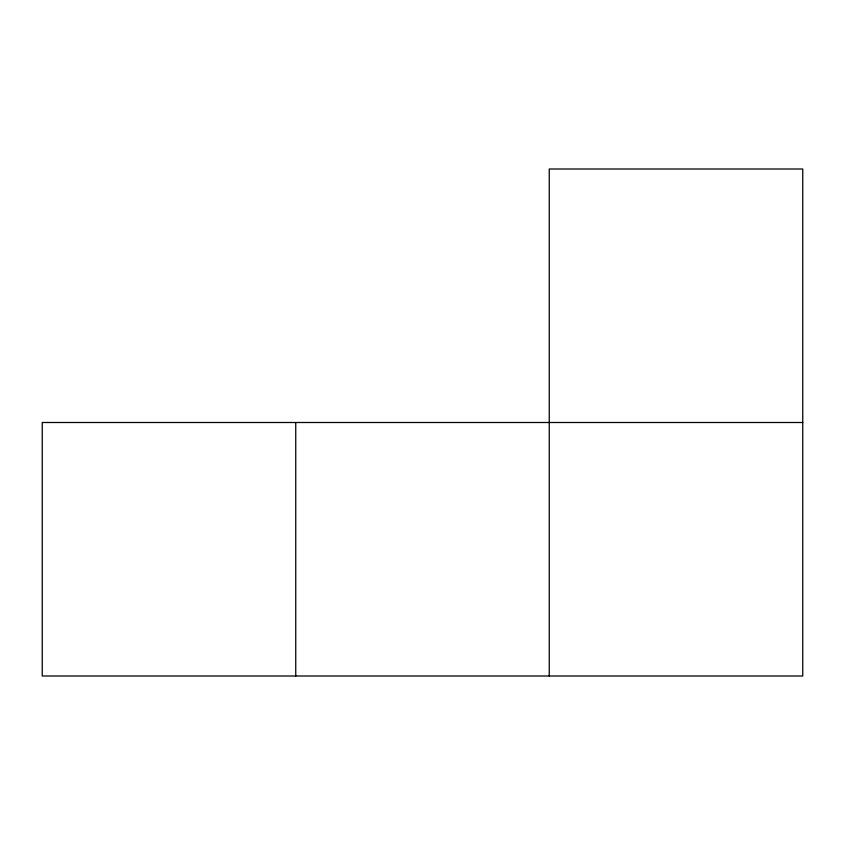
<?xml version="1.0" encoding="UTF-8"?>
<svg xmlns="http://www.w3.org/2000/svg" width="845" height="845" viewBox="0 0 845 845"><rect width="100%" height="100%" fill="white"/><g stroke="black" fill="none" stroke-linecap="round" stroke-linejoin="round"><path stroke-width="1.27" d="M802.75 422.5L42.25 422.5L42.25 676L802.75 676L802.75 169L549.25 169L549.25 676M295.75 422.5L295.75 676"/></g></svg>
